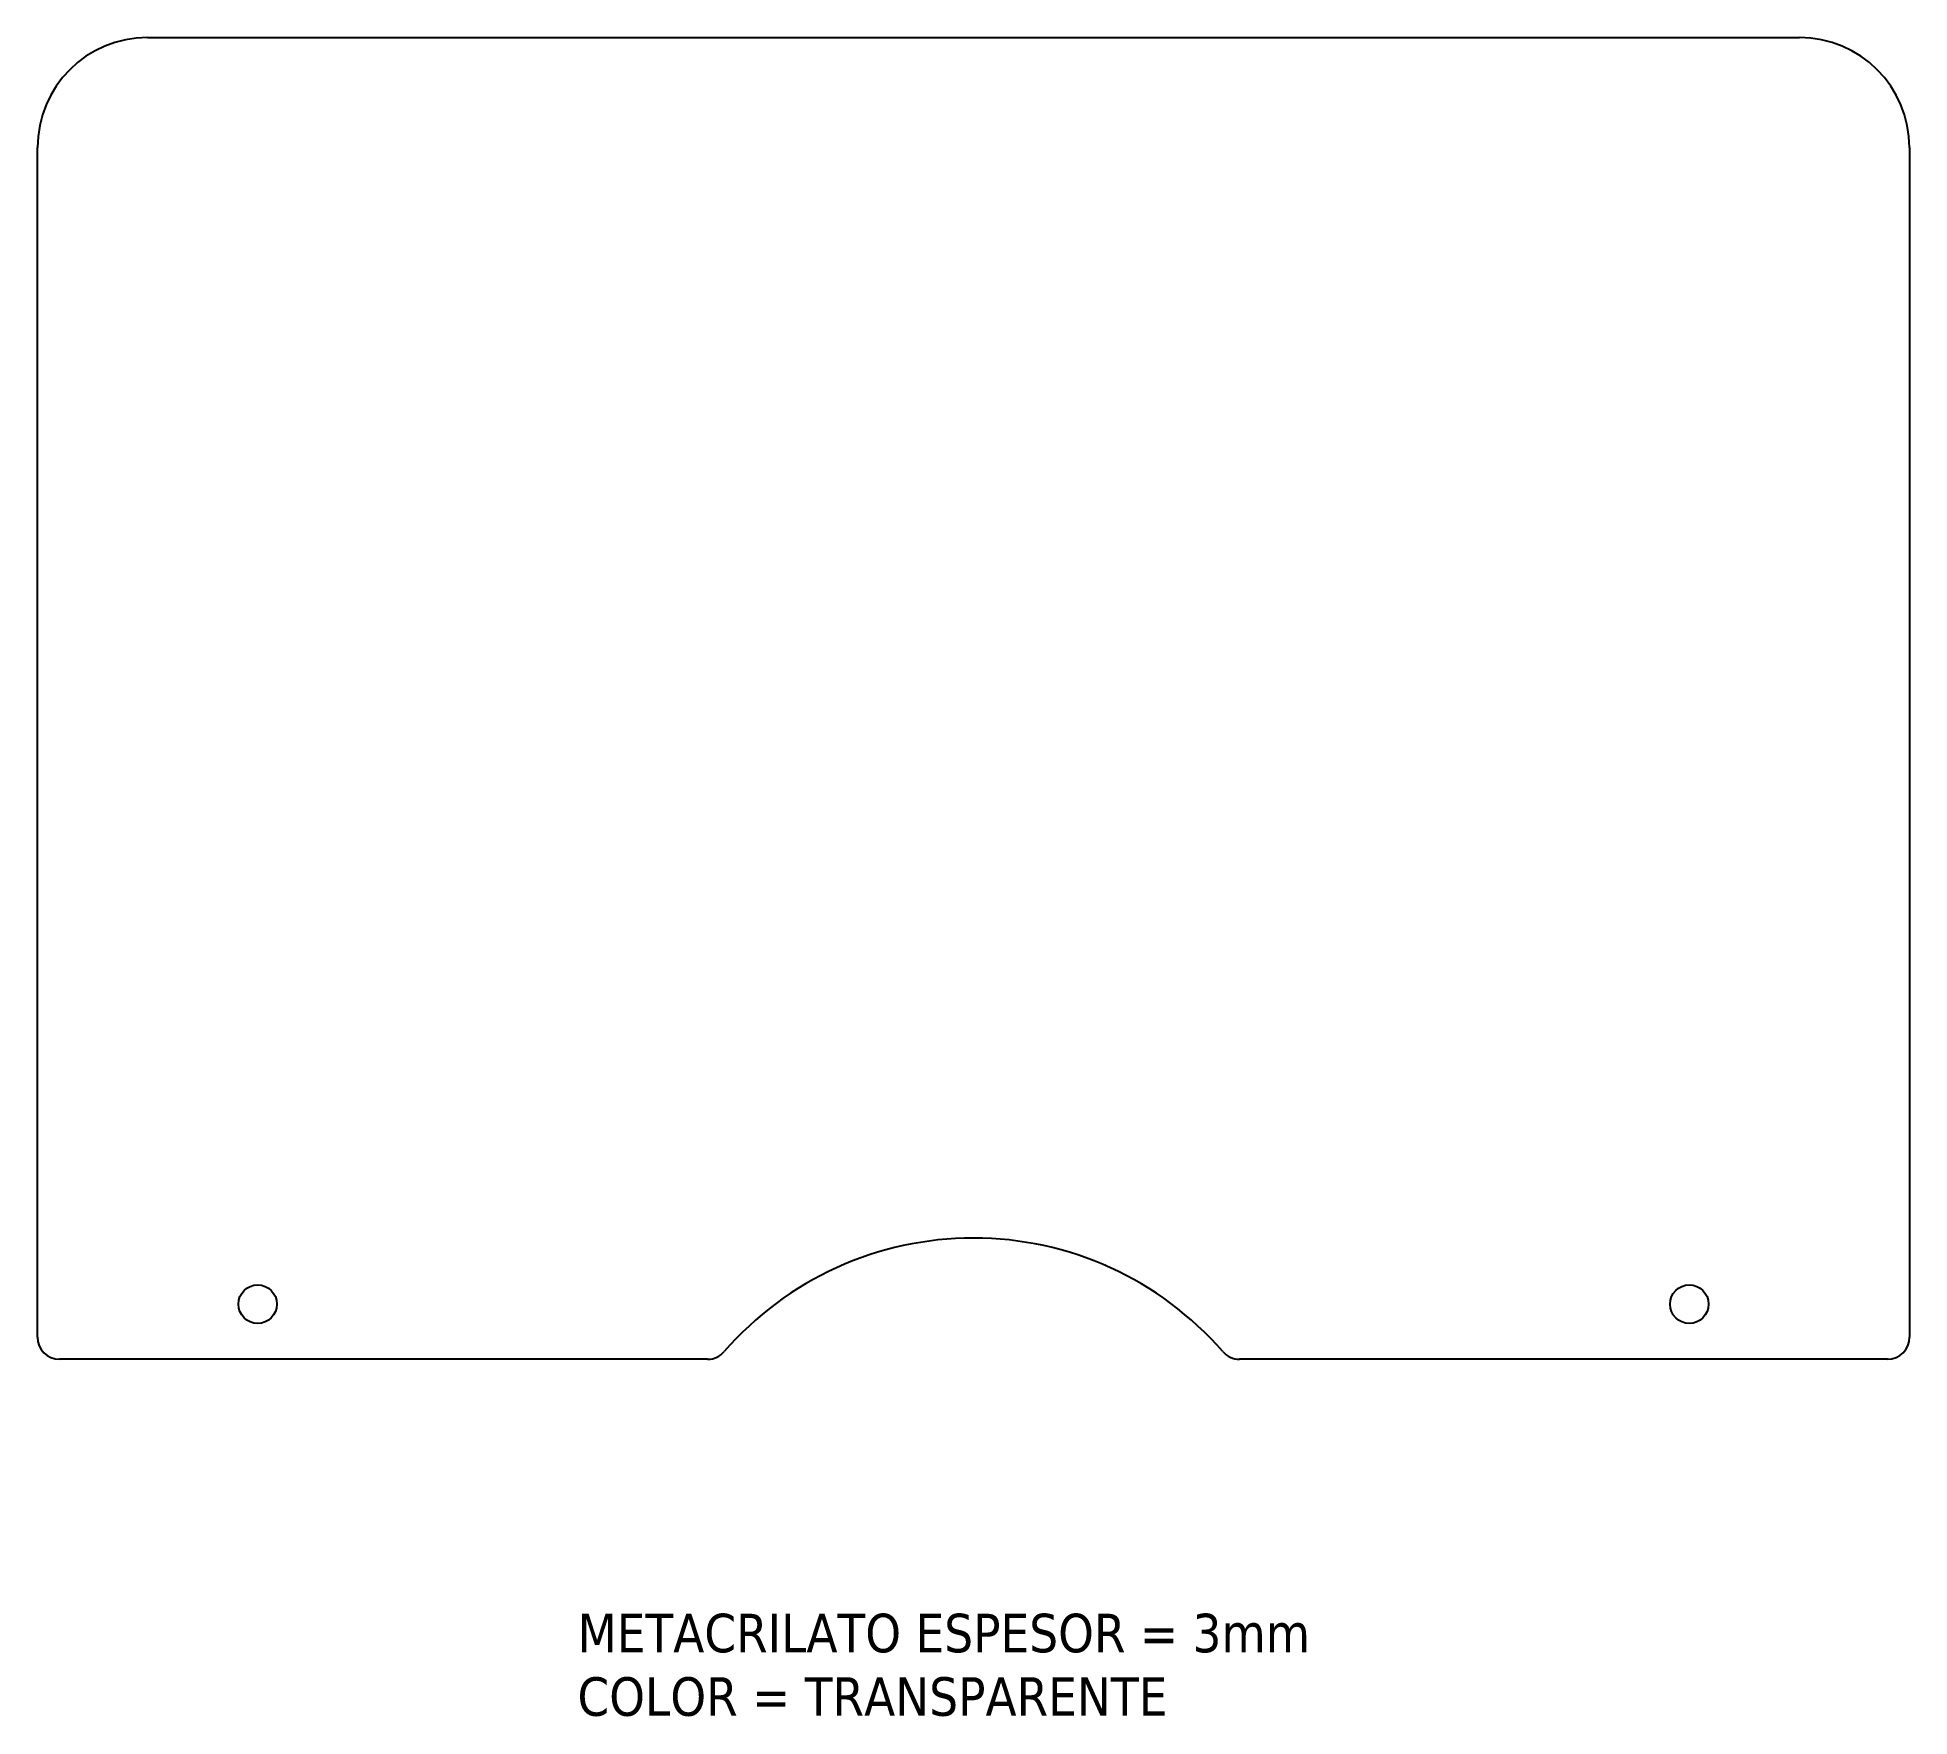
# Model space of a CAD drawing. Header units: millimetres. Extents: x 22 to 192, y 110 to 262.
import ezdxf

# ---------------------------------------------------------------- set-up
doc = ezdxf.new("R2010")
doc.units = ezdxf.units.MM
doc.layers.add('AM_0', color=7, linetype='Continuous', lineweight=25)
doc.layers.add('AM_6', color=7, linetype='Continuous', lineweight=25)
doc.styles.add('Texto de nota (ISO)', font='TAHOMA.TTF')

msp = doc.modelspace()

# ---------------------------------------------------------------- linework, layer by layer
at = {"layer": 'AM_0'}
for p, q in [((32.27, 261.96), (182.27, 261.96)), ((22.27, 143.96), (22.27, 251.96)), ((192.27, 251.96), (192.27, 143.96)), ((83.13, 141.96), (24.27, 141.96)), ((190.27, 141.96), (131.42, 141.96))]:
    msp.add_line(p, q, dxfattribs=at)
for centre in [(42.27, 146.96), (172.27, 146.96)]:
    msp.add_circle(centre, 1.75, dxfattribs=at)
for centre, radius, start, end in [((32.27, 251.96), 10, 90, 180), ((182.27, 251.96), 10, 0, 90), ((107.27, 122.96), 30, 41.0145, 138.9855), ((24.27, 143.96), 2, 180, 270), ((190.27, 143.96), 2, 270, 0), ((83.13, 143.96), 2, 270, 318.9855), ((131.42, 143.96), 2, 221.0145, 270)]:
    msp.add_arc(centre, radius, start, end, dxfattribs=at)

# ---------------------------------------------------------------- texts
at = {"layer": 'AM_6', "insert": (71.31, 118.85), "char_height": 3.5, "width": 69.81, "attachment_point": 1, "line_spacing_factor": 0.987884, "style": 'Texto de nota (ISO)'}
msp.add_mtext('{METACRILATO ESPESOR = 3mm\\PCOLOR = TRANSPARENTE}', dxfattribs=at)

doc.saveas('drawing.dxf')
